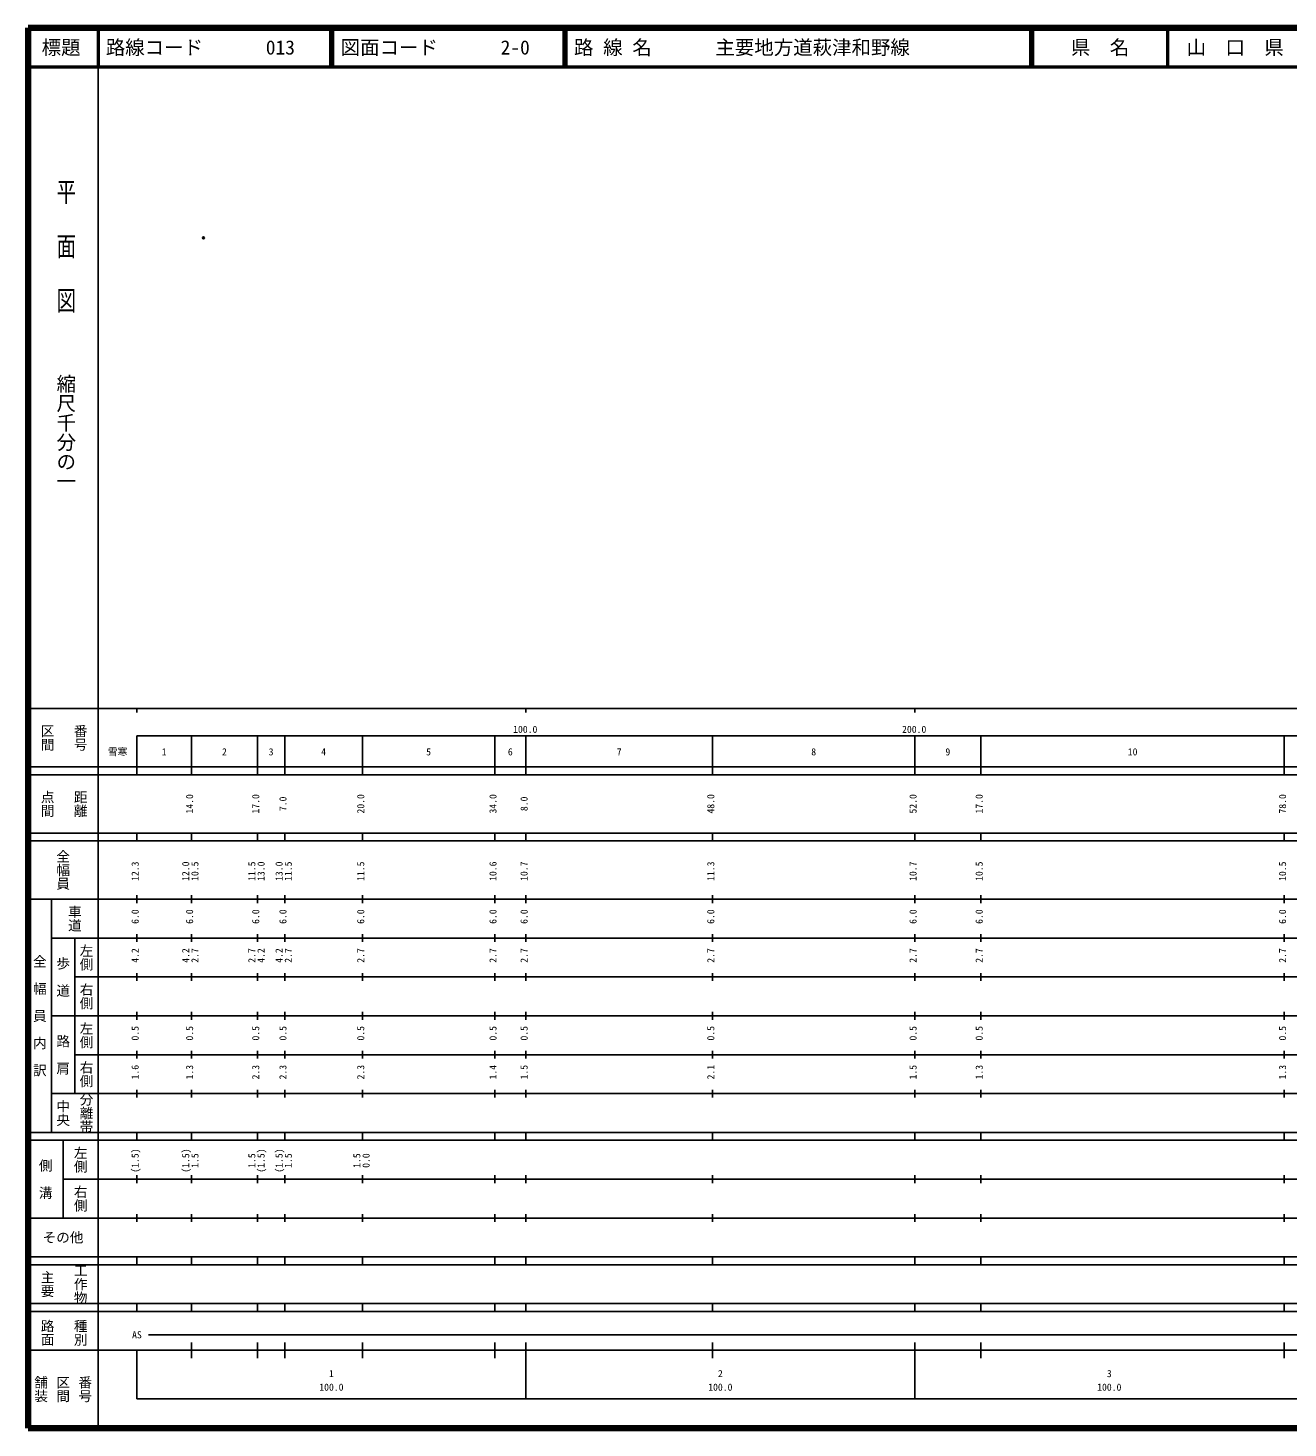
# Model space of a CAD drawing. Units: millimetres on the paper. Extents: x 40 to 680, y 20 to 380.
# Drawn here: x 40 to 363.9, y 20 to 380 of the extents above; entities that cross this region are included whole.
import ezdxf
from ezdxf.enums import TextEntityAlignment as Align

# ---------------------------------------------------------------- set-up
doc = ezdxf.new("R2010")
doc.units = ezdxf.units.MM
doc.header["$PDMODE"] = 32
doc.header["$PDSIZE"] = 0.5
doc.layers.add('M-OTRS', color=6, linetype='Continuous')
doc.layers.add('M-TTL-TXT', color=7, linetype='Continuous')
for name, color, linetype, lineweight in [('M-TTL', 2, 'Continuous', 140), ('M-TTL-BAND', 7, 'Continuous', 25), ('M-TTL-LINE', 7, 'Continuous', 50)]:
    doc.layers.add(name, color=color, linetype=linetype, lineweight=lineweight)
doc.styles.add('@ＭＳ ゴシック', font='')
doc.styles.add('ＭＳ ゴシック', font='')
doc.styles.get('@ＭＳ ゴシック').set_extended_font_data('@MS Gothic')
doc.styles.get('ＭＳ ゴシック').set_extended_font_data('MS Gothic')

msp = doc.modelspace()

# ---------------------------------------------------------------- linework, layer by layer
at = {"layer": 'M-OTRS'}
msp.add_point((85.088, 326.036), dxfattribs=at)
at = {"layer": 'M-TTL'}
for p, q in [((40, 380), (40, 20)), ((680, 380), (40, 380)), ((40, 20), (680, 20))]:
    msp.add_line(p, q, dxfattribs=at)
at = {"layer": 'M-TTL-BAND'}
for p, q in [((58, 370), (58, 20)), ((40, 205), (579, 205)), ((68, 205), (68, 204)), ((168, 205), (168, 204)), ((268, 205), (268, 204)), ((68, 198), (579, 198)), ((68, 198), (68, 188)), ((82, 188), (82, 198)), ((99, 188), (99, 198)), ((106, 188), (106, 198)), ((126, 188), (126, 198)), ((160, 188), (160, 198)), ((168, 188), (168, 198)), ((216, 188), (216, 198)), ((268, 188), (268, 198)), ((285, 188), (285, 198)), ((363, 188), (363, 198)), ((40, 190), (579, 190)), ((40, 188), (579, 188)), ((40, 173), (579, 173)), ((68, 171), (68, 173)), ((82, 171), (82, 173)), ((99, 171), (99, 173)), ((106, 171), (106, 173)), ((126, 171), (126, 173)), ((160, 171), (160, 173)), ((168, 171), (168, 173)), ((216, 171), (216, 173)), ((268, 171), (268, 173)), ((285, 171), (285, 173)), ((363, 171), (363, 173)), ((40, 171), (579, 171)), ((40, 156), (579, 156)), ((46, 96), (46, 156)), ((68, 155), (68, 157)), ((82, 155), (82, 157)), ((99, 155), (99, 157)), ((106, 155), (106, 157)), ((126, 155), (126, 157)), ((160, 155), (160, 157)), ((168, 155), (168, 157)), ((216, 155), (216, 157)), ((268, 155), (268, 157)), ((285, 155), (285, 157)), ((363, 155), (363, 157)), ((46, 146), (579, 146)), ((52, 146), (52, 106)), ((68, 145), (68, 147)), ((82, 145), (82, 147)), ((99, 145), (99, 147)), ((106, 145), (106, 147)), ((126, 145), (126, 147)), ((160, 145), (160, 147)), ((168, 145), (168, 147)), ((216, 145), (216, 147)), ((268, 145), (268, 147)), ((285, 145), (285, 147)), ((363, 145), (363, 147)), ((68, 135), (68, 137)), ((82, 135), (82, 137)), ((99, 135), (99, 137)), ((106, 135), (106, 137)), ((126, 135), (126, 137)), ((160, 135), (160, 137)), ((168, 135), (168, 137)), ((216, 135), (216, 137)), ((268, 135), (268, 137)), ((285, 135), (285, 137)), ((363, 135), (363, 137)), ((52, 136), (579, 136)), ((46, 126), (579, 126)), ((68, 125), (68, 127)), ((82, 125), (82, 127)), ((99, 125), (99, 127)), ((106, 125), (106, 127)), ((126, 125), (126, 127)), ((160, 125), (160, 127)), ((168, 125), (168, 127)), ((216, 125), (216, 127)), ((268, 125), (268, 127)), ((285, 125), (285, 127)), ((363, 125), (363, 127)), ((52, 116), (579, 116)), ((68, 115), (68, 117)), ((82, 115), (82, 117)), ((99, 115), (99, 117)), ((106, 115), (106, 117)), ((126, 115), (126, 117)), ((160, 115), (160, 117)), ((168, 115), (168, 117)), ((216, 115), (216, 117)), ((268, 115), (268, 117)), ((285, 115), (285, 117)), ((363, 115), (363, 117)), ((46, 106), (579, 106)), ((68, 105), (68, 107)), ((82, 105), (82, 107)), ((99, 105), (99, 107)), ((106, 105), (106, 107)), ((126, 105), (126, 107)), ((160, 105), (160, 107)), ((168, 105), (168, 107)), ((216, 105), (216, 107)), ((268, 105), (268, 107)), ((285, 105), (285, 107)), ((363, 105), (363, 107)), ((40, 96), (579, 96)), ((40, 94), (579, 94)), ((49, 94), (49, 74)), ((68, 94), (68, 96)), ((82, 94), (82, 96)), ((99, 94), (99, 96)), ((106, 94), (106, 96)), ((126, 94), (126, 96)), ((160, 94), (160, 96)), ((168, 94), (168, 96)), ((216, 94), (216, 96)), ((268, 94), (268, 96)), ((285, 94), (285, 96)), ((363, 94), (363, 96)), ((49, 84), (579, 84)), ((68, 83), (68, 85)), ((82, 83), (82, 85)), ((99, 83), (99, 85)), ((106, 83), (106, 85)), ((126, 83), (126, 85)), ((160, 83), (160, 85)), ((168, 83), (168, 85)), ((216, 83), (216, 85)), ((268, 83), (268, 85)), ((285, 83), (285, 85)), ((363, 83), (363, 85)), ((40, 74), (579, 74)), ((68, 73), (68, 75)), ((82, 73), (82, 75)), ((99, 73), (99, 75)), ((106, 73), (106, 75)), ((126, 73), (126, 75)), ((160, 73), (160, 75)), ((168, 73), (168, 75)), ((216, 73), (216, 75)), ((268, 73), (268, 75)), ((285, 73), (285, 75)), ((363, 73), (363, 75)), ((40, 64), (579, 64)), ((40, 62), (579, 62)), ((68, 62), (68, 64)), ((82, 62), (82, 64)), ((99, 62), (99, 64)), ((106, 62), (106, 64)), ((126, 62), (126, 64)), ((160, 62), (160, 64)), ((168, 62), (168, 64)), ((216, 62), (216, 64)), ((268, 62), (268, 64)), ((285, 62), (285, 64)), ((363, 62), (363, 64)), ((40, 52), (579, 52)), ((68, 50), (68, 52)), ((82, 50), (82, 52)), ((99, 50), (99, 52)), ((106, 50), (106, 52)), ((126, 50), (126, 52)), ((160, 50), (160, 52)), ((168, 50), (168, 52)), ((216, 50), (216, 52)), ((268, 50), (268, 52)), ((285, 50), (285, 52)), ((363, 50), (363, 52)), ((40, 50), (579, 50)), ((71, 44), (565, 44)), ((40, 40), (579, 40)), ((68, 40), (68, 27.5)), ((82, 38), (82, 42)), ((99, 38), (99, 42)), ((106, 38), (106, 42)), ((126, 38), (126, 42)), ((160, 38), (160, 42)), ((168, 27.5), (168, 42)), ((216, 38), (216, 42)), ((268, 27.5), (268, 42)), ((285, 38), (285, 42)), ((363, 38), (363, 42)), ((68, 27.5), (579, 27.5))]:
    msp.add_line(p, q, dxfattribs=at)
at = {"layer": 'M-TTL-LINE'}
for p, q in [((58, 380), (58, 370)), ((117.75, 380), (117.75, 370)), ((118.25, 380), (118.25, 370)), ((177.75, 380), (177.75, 370)), ((178.25, 380), (178.25, 370)), ((297.75, 380), (297.75, 370)), ((298.25, 380), (298.25, 370)), ((333, 380), (333, 370)), ((40, 370), (680, 370))]:
    msp.add_line(p, q, dxfattribs=at)

# ---------------------------------------------------------------- texts
at = {"layer": 'M-TTL-BAND', "style": '@ＭＳ ゴシック', "width": 1.4}
msp.add_text('平  面  図', height=3.666, rotation=270, dxfattribs=at).set_placement((49.777, 306.475), align=Align.MIDDLE_RIGHT)
at = {"layer": 'M-TTL-BAND', "style": '@ＭＳ ゴシック'}
msp.add_text('縮尺千分の一', height=3.666, rotation=270, dxfattribs=at).set_placement((49.777, 261.03), align=Align.MIDDLE_RIGHT)
for s, p in [('区間', (45, 197.5)), ('番号', (53.5, 197.5)), ('点間', (45, 180.5)), ('距離', (53.5, 180.5)), ('全幅員', (49, 163.5)), ('車道', (52, 151)), ('左側', (55, 141)), ('全\u3000幅\u3000員\u3000内\u3000訳', (43, 126)), ('歩\u3000道', (49, 136)), ('右側', (55, 131)), ('左側', (55, 121)), ('路\u3000肩', (49, 116)), ('右側', (55, 111)), ('分離帯', (55, 101)), ('中央', (49, 101)), ('左側', (53.5, 89)), ('側\u3000溝', (44.5, 84)), ('右側', (53.5, 79)), ('工作物', (53.5, 57)), ('主要', (45, 57)), ('路面', (45, 44.5)), ('種別', (53.5, 44.5)), ('舗装', (43.333, 30)), ('区間', (49, 30)), ('番号', (54.667, 30))]:
    msp.add_text(s, height=2.566, rotation=270, dxfattribs=at).set_placement(p, align=Align.MIDDLE_CENTER)
at = {"layer": 'M-TTL-BAND', "style": 'ＭＳ ゴシック'}
for s, p in [('100.0', (167.844, 198.195)), ('200.0', (267.844, 198.195)), ('雪寒', (63.034, 192.405)), ('1', (75, 192.405)), ('2', (90.5, 192.405)), ('3', (102.5, 192.405)), ('4', (116, 192.405)), ('5', (143, 192.405)), ('6', (164, 192.405)), ('7', (192, 192.405)), ('8', (242, 192.405)), ('9', (276.5, 192.405)), ('10', (324, 192.405)), ('AS', (68, 42.5)), ('1', (118, 32.523)), ('2', (218, 32.523)), ('3', (318, 32.523)), ('100.0', (118, 29.033)), ('100.0', (218, 29.033)), ('100.0', (318, 29.033))]:
    msp.add_text(s, height=1.833, dxfattribs=at).set_placement(p, align=Align.BOTTOM_CENTER)
for s, p in [('14.0', (83, 180.5)), ('17.0', (100, 180.5)), ('7.0', (107, 180.5)), ('20.0', (127, 180.5)), ('34.0', (161, 180.5)), ('8.0', (169, 180.5)), ('48.0', (217, 180.5)), ('52.0', (269, 180.5)), ('17.0', (286, 180.5)), ('78.0', (364, 180.5)), ('12.3', (69, 163.174)), ('12.0', (82, 163.174)), ('10.5', (84.37, 163.174)), ('11.5', (99, 163.174)), ('13.0', (101.37, 163.174)), ('13.0', (106, 163.174)), ('11.5', (108.37, 163.174)), ('11.5', (127, 163.174)), ('10.6', (161, 163.174)), ('10.7', (169, 163.174)), ('11.3', (217, 163.174)), ('10.7', (269, 163.174)), ('10.5', (286, 163.174)), ('10.5', (364, 163.174)), ('6.0', (69, 151.5)), ('6.0', (83, 151.5)), ('6.0', (100, 151.5)), ('6.0', (107, 151.5)), ('6.0', (127, 151.5)), ('6.0', (161, 151.5)), ('6.0', (169, 151.5)), ('6.0', (217, 151.5)), ('6.0', (269, 151.5)), ('6.0', (286, 151.5)), ('6.0', (364, 151.5)), ('4.2', (69, 141.5)), ('4.2', (82, 141.5)), ('2.7', (84.37, 141.5)), ('2.7', (99, 141.5)), ('4.2', (101.37, 141.5)), ('4.2', (106, 141.5)), ('2.7', (108.37, 141.5)), ('2.7', (127, 141.5)), ('2.7', (161, 141.5)), ('2.7', (169, 141.5)), ('2.7', (217, 141.5)), ('2.7', (269, 141.5)), ('2.7', (286, 141.5)), ('2.7', (364, 141.5)), ('0.5', (69, 121.5)), ('0.5', (83, 121.5)), ('0.5', (100, 121.5)), ('0.5', (107, 121.5)), ('0.5', (127, 121.5)), ('0.5', (161, 121.5)), ('0.5', (169, 121.5)), ('0.5', (217, 121.5)), ('0.5', (269, 121.5)), ('0.5', (286, 121.5)), ('0.5', (364, 121.5)), ('1.6', (69, 111.5)), ('1.3', (83, 111.5)), ('2.3', (100, 111.5)), ('2.3', (107, 111.5)), ('2.3', (127, 111.5)), ('1.4', (161, 111.5)), ('1.5', (169, 111.5)), ('2.1', (217, 111.5)), ('1.5', (269, 111.5)), ('1.3', (286, 111.5)), ('1.3', (364, 111.5)), ('(1.5)', (69, 88.764)), ('(1.5)', (82, 88.764)), ('1.5', (84.37, 88.764)), ('1.5', (99, 88.764)), ('(1.5)', (101.37, 88.764)), ('(1.5)', (106, 88.764)), ('1.5', (108.37, 88.764)), ('1.5', (126, 88.764)), ('0.0', (128.37, 88.764))]:
    msp.add_text(s, height=1.833, rotation=90, dxfattribs=at).set_placement(p, align=Align.BOTTOM_CENTER)
msp.add_text('その他', height=2.566, dxfattribs=at).set_placement((49, 69), align=Align.MIDDLE_CENTER)
at = {"layer": 'M-TTL-TXT', "style": 'ＭＳ ゴシック'}
for s, p in [('標題', (48.5, 375)), ('県\u3000名', (315.625, 375)), ('山\u3000口\u3000県', (350.375, 375))]:
    msp.add_text(s, height=3.666, dxfattribs=at).set_placement(p, align=Align.MIDDLE_CENTER)
for s, p in [('路線コード', (60, 375)), ('013', (101.142, 375)), ('図面コード', (120.38, 375)), ('2-0', (161.521, 375)), ('路 線 名', (180.38, 375)), ('主要地方道萩津和野線', (216.734, 375))]:
    msp.add_text(s, height=3.666, dxfattribs=at).set_placement(p, align=Align.MIDDLE_LEFT)

doc.saveas('drawing.dxf')
